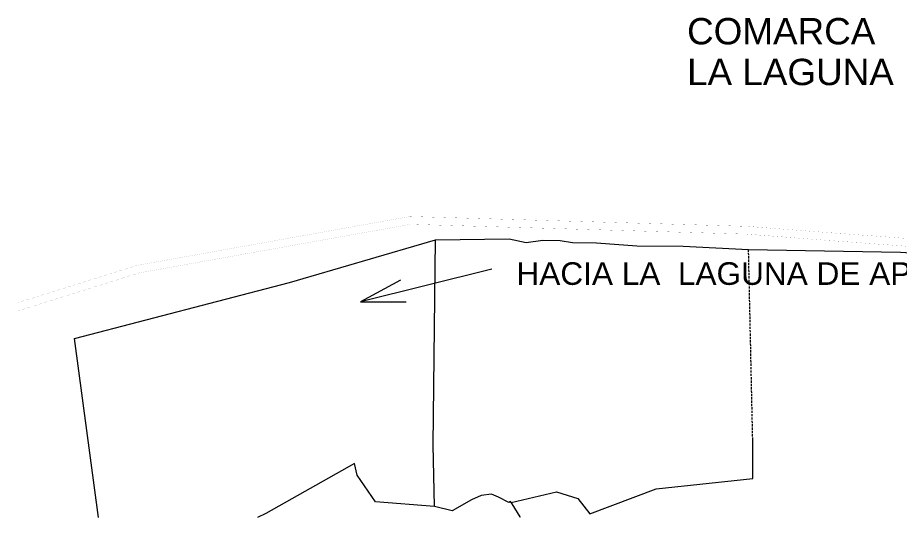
# Model space of a CAD drawing. Header units: millimetres. Extents: x 1569 to 1795, y 1299 to 1437.
# Drawn here: x 1568.7 to 1667.1, y 1298.9 to 1354.7 of the extents above; entities that cross this region are included whole.
import ezdxf

# ---------------------------------------------------------------- set-up
doc = ezdxf.new("R2010")
doc.units = ezdxf.units.MM
doc.linetypes.add('HIDDEN', pattern=[0.375, 0.25, -0.125])
for name, color, linetype in [('2', 7, 'Continuous'), ('3', 7, 'Continuous'), ('CVL_CUADCON_TX', 2, 'Continuous')]:
    doc.layers.add(name, color=color, linetype=linetype)
doc.layers.add('Nivel 30', color=7, linetype='Continuous', lineweight=0)
doc.styles.add('CAJETIN 2', font='arial.ttf', dxfattribs={"height": 0.25})

msp = doc.modelspace()

# ---------------------------------------------------------------- linework, layer by layer
at = {"layer": '2', "color": 1, "linetype": 'Continuous', "lineweight": 5}
for p, q in [((1615.093, 1307.037), (1615.349, 1329.929)), ((1615.225, 1300.16), (1615.093, 1307.037))]:
    msp.add_line(p, q, dxfattribs=at)
for points in [[(1577.73, 1298.942), (1575.05, 1318.901), (1599.032, 1325.166), (1615.349, 1329.929)], [(1615.349, 1329.929), (1623.573, 1330.049), (1625.445, 1329.627), (1627.295, 1329.873), (1629.231, 1329.835), (1630.634, 1329.61), (1633.287, 1329.577), (1637.794, 1329.256), (1642.95, 1329.222), (1650.26, 1328.835)], [(1623.797, 1300.599), (1628.845, 1301.783), (1631.219, 1301.031), (1632.566, 1299.32), (1639.937, 1302.139), (1650.724, 1303.277), (1650.727, 1307.601)], [(1615.225, 1300.16), (1608.631, 1300.668), (1606.608, 1303.644), (1606.315, 1304.961), (1596.394, 1299.387), (1595.474, 1298.942)], [(1623.696, 1300.732), (1623.514, 1300.597), (1622.358, 1301.191), (1621.572, 1301.519), (1620.422, 1301.378), (1619.341, 1300.887), (1617.18, 1299.688), (1615.225, 1300.16)], [(1624.816, 1298.942), (1624.776, 1299.002), (1623.899, 1300.466), (1623.696, 1300.732)]]:
    msp.add_lwpolyline(points, dxfattribs=at)
at = {"layer": '3', "color": 30, "linetype": 'HIDDEN', "lineweight": 5}
msp.add_line((1650.727, 1307.601), (1650.26, 1328.835), dxfattribs=at)
at = {"layer": 'CVL_CUADCON_TX', "color": 0, "lineweight": 13}
for points in [[(1621.62, 1326.642), (1606.953, 1322.993)], [(1611.417, 1325.425), (1606.953, 1322.993), (1612.059, 1322.993)]]:
    msp.add_lwpolyline(points, dxfattribs=at)
at = {"layer": 'Nivel 30', "color": 1, "linetype": 'Continuous', "lineweight": 5, "const_width": 0.00657, "flags": 128}
for points in [[(1568.726, 1322.906), (1582.103, 1327.081), (1612.5, 1332.526), (1650.101, 1331.426), (1658.819, 1330.753), (1670.608, 1329.876), (1686.491, 1330.191), (1702.689, 1327.324), (1714.087, 1325.958), (1730.355, 1326.064), (1739.611, 1321.542), (1747.374, 1319.62), (1769.508, 1318.792), (1771.832, 1320.3)], [(1568.726, 1321.978), (1582.311, 1326.235), (1612.564, 1331.654), (1650.055, 1330.557), (1658.754, 1329.886), (1670.584, 1329.006), (1686.423, 1329.321), (1702.562, 1326.464), (1714.038, 1325.089), (1730.157, 1325.193), (1739.313, 1320.72), (1747.252, 1318.754), (1769.751, 1317.913), (1772.305, 1319.57)]]:
    msp.add_lwpolyline(points, dxfattribs=at)
at = {"layer": 'Nivel 30', "color": 1, "linetype": 'Continuous', "lineweight": 5}
msp.add_lwpolyline([(1650.26, 1328.835), (1667.197, 1328.544), (1673.623, 1328.151), (1680.222, 1329.262), (1681.672, 1329.522), (1683.24, 1329.615), (1684.46, 1329.222), (1686.002, 1328.297), (1688.004, 1328.243), (1697.369, 1327.569), (1701.67, 1325.76), (1714.038, 1325.089), (1718.191, 1325.266), (1721.275, 1325.586), (1724.627, 1325.775), (1727.362, 1325.993), (1729.747, 1326.175), (1732.015, 1326.29), (1732.534, 1326.3)], dxfattribs=at)

# ---------------------------------------------------------------- texts
at = {"layer": 'CVL_CUADCON_TX', "color": 0, "lineweight": 13, "style": 'CAJETIN 2'}
for s, height, p in [('COMARCA ', 2.9424, (1643.4, 1351.736)), ('LA LAGUNA', 2.9424, (1643.4, 1347.187)), ('HACIA LA  LAGUNA DE APOYO', 2.52204, (1624.369, 1324.893))]:
    msp.add_text(s, height=height, dxfattribs=at).set_placement(p)

doc.saveas('drawing.dxf')
